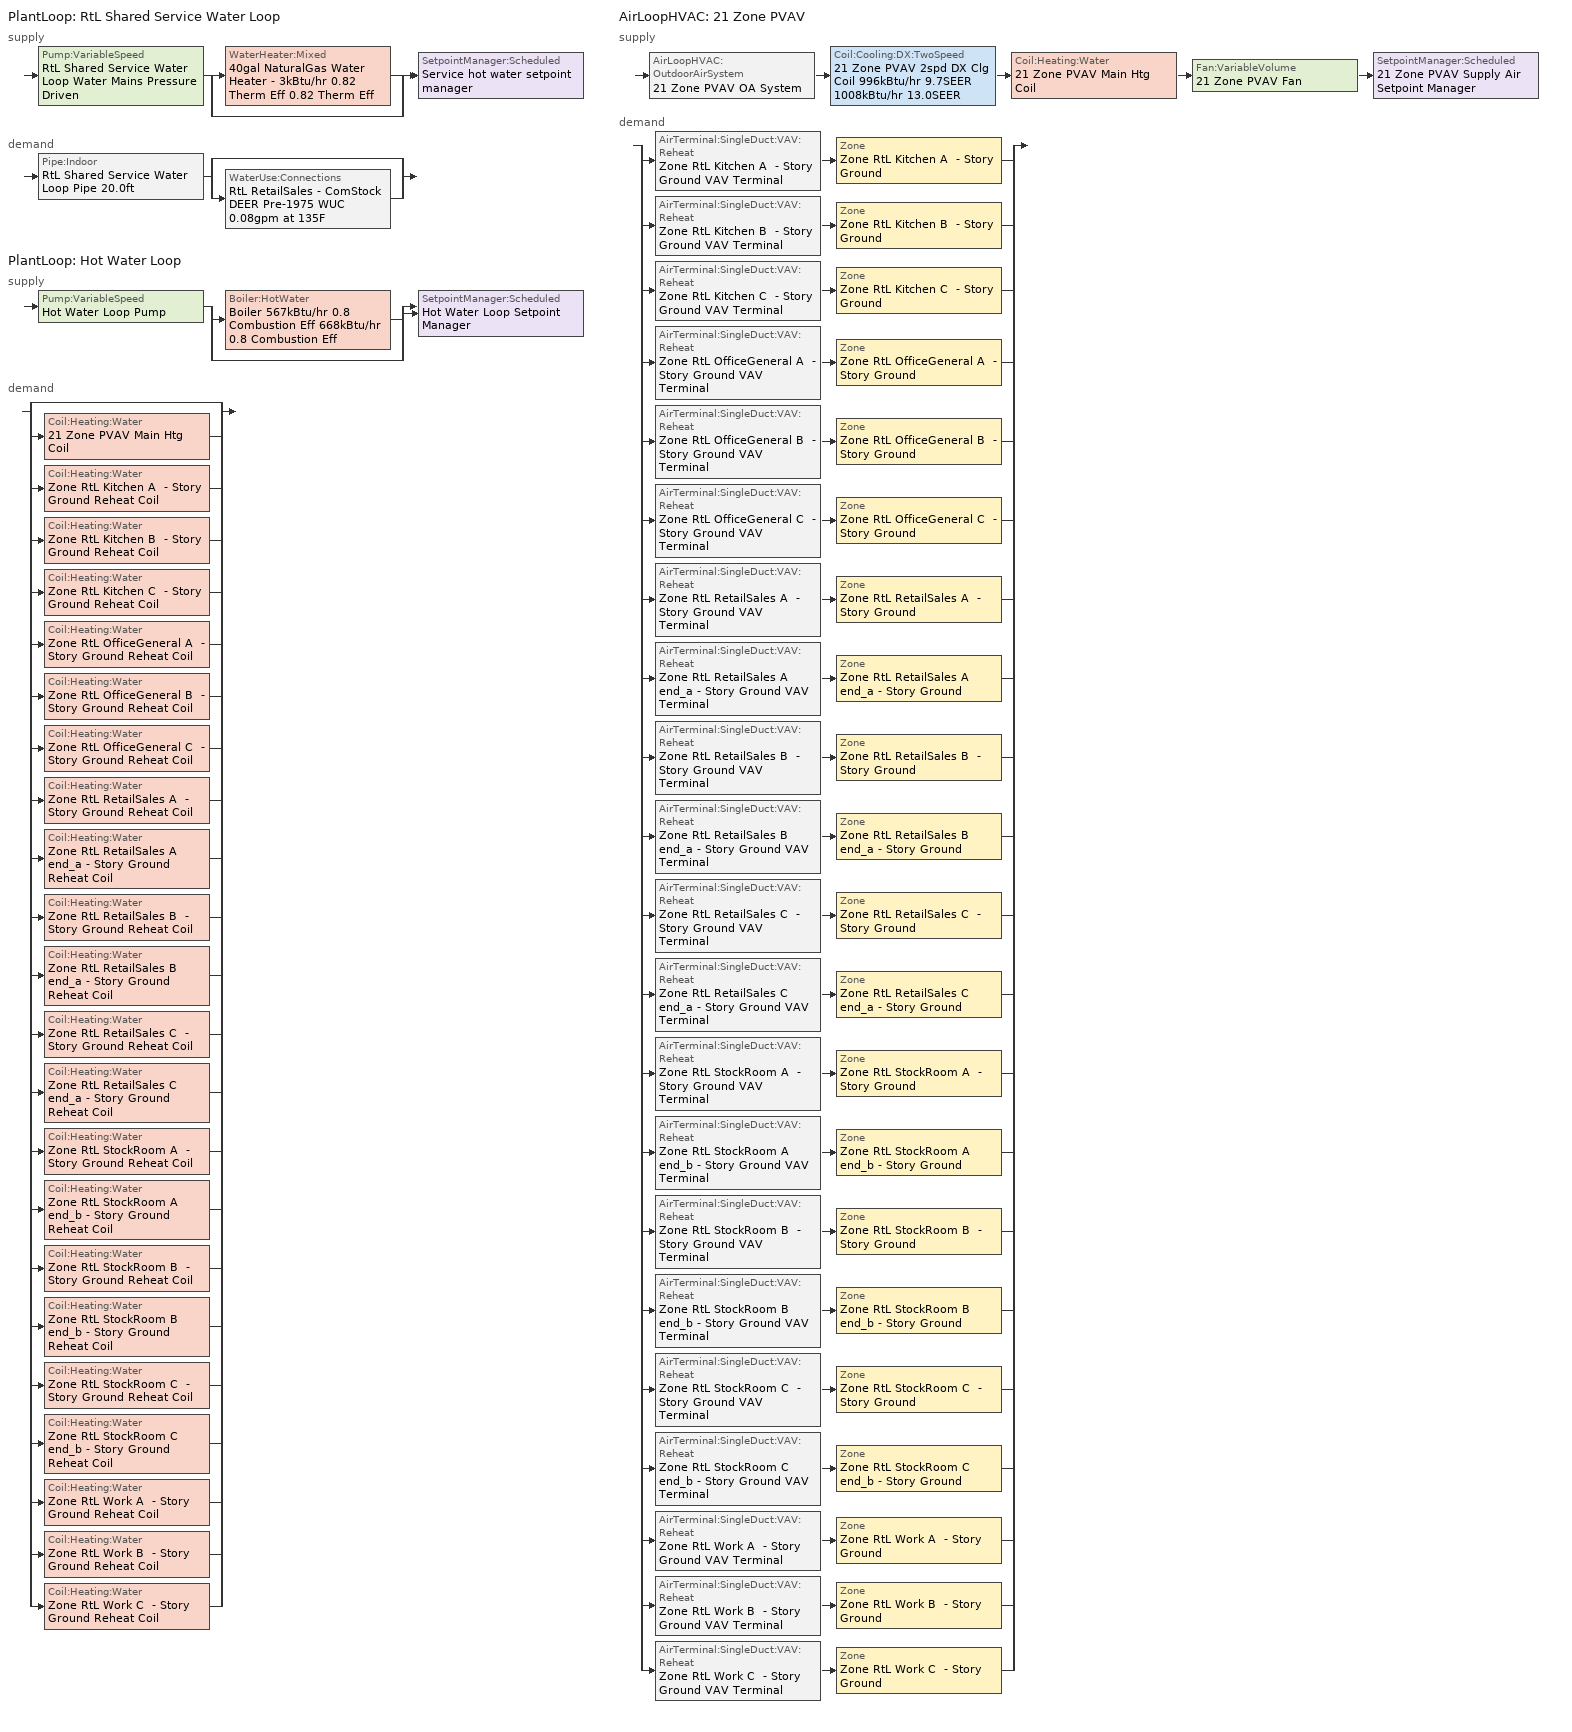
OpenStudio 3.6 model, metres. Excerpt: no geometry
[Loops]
PlantLoop 'RtL Shared Service Water Loop'
 supply: Pump:VariableSpeed 'RtL Shared Service Water Loop Water Mains Pressure Driven' > split
  | WaterHeater:Mixed '40gal NaturalGas Water Heater - 3kBtu/hr 0.82 Therm Eff 0.82 Therm Eff'
  | bypass
  join > SetpointManager:Scheduled 'Service hot water setpoint manager'
 demand: Pipe:Indoor 'RtL Shared Service Water Loop Pipe 20.0ft' > split
  | bypass
  | WaterUse:Connections 'RtL RetailSales - ComStock DEER Pre-1975 WUC 0.08gpm at 135F'
PlantLoop 'Hot Water Loop'
 supply: Pump:VariableSpeed 'Hot Water Loop Pump' > split
  | Boiler:HotWater 'Boiler 567kBtu/hr 0.8 Combustion Eff 668kBtu/hr 0.8 Combustion Eff'
  | bypass
  join > SetpointManager:Scheduled 'Hot Water Loop Setpoint Manager'
 demand: split
  | bypass
  | Coil:Heating:Water '21 Zone PVAV Main Htg Coil'
  | Coil:Heating:Water 'Zone RtL Kitchen A  - Story Ground Reheat Coil'
  | Coil:Heating:Water 'Zone RtL Kitchen B  - Story Ground Reheat Coil'
  | Coil:Heating:Water 'Zone RtL Kitchen C  - Story Ground Reheat Coil'
  | Coil:Heating:Water 'Zone RtL OfficeGeneral A  - Story Ground Reheat Coil'
  | Coil:Heating:Water 'Zone RtL OfficeGeneral B  - Story Ground Reheat Coil'
  | Coil:Heating:Water 'Zone RtL OfficeGeneral C  - Story Ground Reheat Coil'
  | Coil:Heating:Water 'Zone RtL RetailSales A  - Story Ground Reheat Coil'
  | Coil:Heating:Water 'Zone RtL RetailSales A end_a - Story Ground Reheat Coil'
  | Coil:Heating:Water 'Zone RtL RetailSales B  - Story Ground Reheat Coil'
  | Coil:Heating:Water 'Zone RtL RetailSales B end_a - Story Ground Reheat Coil'
  | Coil:Heating:Water 'Zone RtL RetailSales C  - Story Ground Reheat Coil'
  | Coil:Heating:Water 'Zone RtL RetailSales C end_a - Story Ground Reheat Coil'
  | Coil:Heating:Water 'Zone RtL StockRoom A  - Story Ground Reheat Coil'
  | Coil:Heating:Water 'Zone RtL StockRoom A end_b - Story Ground Reheat Coil'
  | Coil:Heating:Water 'Zone RtL StockRoom B  - Story Ground Reheat Coil'
  | Coil:Heating:Water 'Zone RtL StockRoom B end_b - Story Ground Reheat Coil'
  | Coil:Heating:Water 'Zone RtL StockRoom C  - Story Ground Reheat Coil'
  | Coil:Heating:Water 'Zone RtL StockRoom C end_b - Story Ground Reheat Coil'
  | Coil:Heating:Water 'Zone RtL Work A  - Story Ground Reheat Coil'
  | Coil:Heating:Water 'Zone RtL Work B  - Story Ground Reheat Coil'
  | Coil:Heating:Water 'Zone RtL Work C  - Story Ground Reheat Coil'
AirLoopHVAC '21 Zone PVAV'
 supply: AirLoopHVAC:OutdoorAirSystem '21 Zone PVAV OA System' > Coil:Cooling:DX:TwoSpeed '21 Zone PVAV 2spd DX Clg Coil 996kBtu/hr 9.7SEER 1008kBtu/hr 13.0SEER' > Coil:Heating:Water '21 Zone PVAV Main Htg Coil' > Fan:VariableVolume '21 Zone PVAV Fan' > SetpointManager:Scheduled '21 Zone PVAV Supply Air Setpoint Manager'
 demand: split
  | AirTerminal:SingleDuct:VAV:Reheat 'Zone RtL Kitchen A  - Story Ground VAV Terminal' > Zone 'Zone RtL Kitchen A  - Story Ground'
  | AirTerminal:SingleDuct:VAV:Reheat 'Zone RtL Kitchen B  - Story Ground VAV Terminal' > Zone 'Zone RtL Kitchen B  - Story Ground'
  | AirTerminal:SingleDuct:VAV:Reheat 'Zone RtL Kitchen C  - Story Ground VAV Terminal' > Zone 'Zone RtL Kitchen C  - Story Ground'
  | AirTerminal:SingleDuct:VAV:Reheat 'Zone RtL OfficeGeneral A  - Story Ground VAV Terminal' > Zone 'Zone RtL OfficeGeneral A  - Story Ground'
  | AirTerminal:SingleDuct:VAV:Reheat 'Zone RtL OfficeGeneral B  - Story Ground VAV Terminal' > Zone 'Zone RtL OfficeGeneral B  - Story Ground'
  | AirTerminal:SingleDuct:VAV:Reheat 'Zone RtL OfficeGeneral C  - Story Ground VAV Terminal' > Zone 'Zone RtL OfficeGeneral C  - Story Ground'
  | AirTerminal:SingleDuct:VAV:Reheat 'Zone RtL RetailSales A  - Story Ground VAV Terminal' > Zone 'Zone RtL RetailSales A  - Story Ground'
  | AirTerminal:SingleDuct:VAV:Reheat 'Zone RtL RetailSales A end_a - Story Ground VAV Terminal' > Zone 'Zone RtL RetailSales A end_a - Story Ground'
  | AirTerminal:SingleDuct:VAV:Reheat 'Zone RtL RetailSales B  - Story Ground VAV Terminal' > Zone 'Zone RtL RetailSales B  - Story Ground'
  | AirTerminal:SingleDuct:VAV:Reheat 'Zone RtL RetailSales B end_a - Story Ground VAV Terminal' > Zone 'Zone RtL RetailSales B end_a - Story Ground'
  | AirTerminal:SingleDuct:VAV:Reheat 'Zone RtL RetailSales C  - Story Ground VAV Terminal' > Zone 'Zone RtL RetailSales C  - Story Ground'
  | AirTerminal:SingleDuct:VAV:Reheat 'Zone RtL RetailSales C end_a - Story Ground VAV Terminal' > Zone 'Zone RtL RetailSales C end_a - Story Ground'
  | AirTerminal:SingleDuct:VAV:Reheat 'Zone RtL StockRoom A  - Story Ground VAV Terminal' > Zone 'Zone RtL StockRoom A  - Story Ground'
  | AirTerminal:SingleDuct:VAV:Reheat 'Zone RtL StockRoom A end_b - Story Ground VAV Terminal' > Zone 'Zone RtL StockRoom A end_b - Story Ground'
  | AirTerminal:SingleDuct:VAV:Reheat 'Zone RtL StockRoom B  - Story Ground VAV Terminal' > Zone 'Zone RtL StockRoom B  - Story Ground'
  | AirTerminal:SingleDuct:VAV:Reheat 'Zone RtL StockRoom B end_b - Story Ground VAV Terminal' > Zone 'Zone RtL StockRoom B end_b - Story Ground'
  | AirTerminal:SingleDuct:VAV:Reheat 'Zone RtL StockRoom C  - Story Ground VAV Terminal' > Zone 'Zone RtL StockRoom C  - Story Ground'
  | AirTerminal:SingleDuct:VAV:Reheat 'Zone RtL StockRoom C end_b - Story Ground VAV Terminal' > Zone 'Zone RtL StockRoom C end_b - Story Ground'
  | AirTerminal:SingleDuct:VAV:Reheat 'Zone RtL Work A  - Story Ground VAV Terminal' > Zone 'Zone RtL Work A  - Story Ground'
  | AirTerminal:SingleDuct:VAV:Reheat 'Zone RtL Work B  - Story Ground VAV Terminal' > Zone 'Zone RtL Work B  - Story Ground'
  | AirTerminal:SingleDuct:VAV:Reheat 'Zone RtL Work C  - Story Ground VAV Terminal' > Zone 'Zone RtL Work C  - Story Ground'
[SizingPeriod:DesignDay] Barometric Pressure {Pa}=100606; Rain Indicator=No; Snow Indicator=No; Day of Month=21; Daylight Saving Time Indicator=No; Humidity Condition Type=Wetbulb; Dry-Bulb Temperature Range Modifier Type=DefaultMultipliers
Name | Maximum Dry-Bulb Temperature {C} | Daily Dry-Bulb Temperature Range {deltaC} | Wind Speed {m/s} | Wind Direction {deg} | Sky Clearness | Month | Day Type | Wetbulb or DewPoint at Maximum Dry-Bulb {C} | Solar Model Indicator | ASHRAE Clear Sky Optical Depth for Beam Irradiance | ASHRAE Clear Sky Optical Depth for Diffuse Irradiance
Castle Afb Merced Ann Htg 99% Condns DB 1 | 0.3 | 0 | 0.7 | 110 | 0 | 1 | WinterDesignDay | 0.3 | ASHRAEClearSky
Castle Afb Merced Ann Htg 99.6% Condns DB 1 | -0.8 | 0 | 0.7 | 110 | 0 | 1 | WinterDesignDay | -0.8 | ASHRAEClearSky
Castle Afb Merced Ann Htg Wind 99% Condns WS=>MCDB 1 | 10.6 | 0 | 9.2 | 110 | 0 | 1 | WinterDesignDay | 10.6 | ASHRAEClearSky
Castle Afb Merced April .4% Condns DB=>MCWB 1 | 31.7 | 13.9 | 3.5 | 320 |  | 4 | SummerDesignDay | 17.8 | ASHRAETau | 0.338 | 2.431
Castle Afb Merced April .4% Condns WB=>MCDB 1 | 29.5 | 13.9 | 3.5 | 320 |  | 4 | SummerDesignDay | 19.8 | ASHRAETau | 0.338 | 2.431
Castle Afb Merced August .4% Condns DB=>MCWB 1 | 39.4 | 16.4 | 3.5 | 320 |  | 8 | SummerDesignDay | 21.4 | ASHRAETau | 0.367 | 2.383
Castle Afb Merced August .4% Condns WB=>MCDB 1 | 36.2 | 16.4 | 3.5 | 320 |  | 8 | SummerDesignDay | 22.8 | ASHRAETau | 0.367 | 2.383
Castle Afb Merced December .4% Condns DB=>MCWB 1 | 18.2 | 8 | 3.5 | 320 |  | 12 | SummerDesignDay | 11.9 | ASHRAETau | 0.327 | 2.584
Castle Afb Merced December .4% Condns WB=>MCDB 1 | 16.6 | 8 | 3.5 | 320 |  | 12 | SummerDesignDay | 13.3 | ASHRAETau | 0.327 | 2.584
Castle Afb Merced February .4% Condns DB=>MCWB 1 | 23 | 10.7 | 3.5 | 320 |  | 2 | SummerDesignDay | 14.8 | ASHRAETau | 0.351 | 2.491
Castle Afb Merced February .4% Condns WB=>MCDB 1 | 21.1 | 10.7 | 3.5 | 320 |  | 2 | SummerDesignDay | 16.5 | ASHRAETau | 0.351 | 2.491
Castle Afb Merced January .4% Condns DB=>MCWB 1 | 17.2 | 8 | 3.5 | 320 |  | 1 | SummerDesignDay | 12.8 | ASHRAETau | 0.342 | 2.562
Castle Afb Merced January .4% Condns WB=>MCDB 1 | 16.2 | 8 | 3.5 | 320 |  | 1 | SummerDesignDay | 13.8 | ASHRAETau | 0.342 | 2.562
Castle Afb Merced July .4% Condns DB=>MCWB 1 | 40.1 | 16.8 | 3.5 | 320 |  | 7 | SummerDesignDay | 22.2 | ASHRAETau | 0.345 | 2.395
Castle Afb Merced July .4% Condns WB=>MCDB 1 | 37.5 | 16.8 | 3.5 | 320 |  | 7 | SummerDesignDay | 23.9 | ASHRAETau | 0.345 | 2.395
Castle Afb Merced June .4% Condns DB=>MCWB 1 | 37.9 | 16.1 | 3.5 | 320 |  | 6 | SummerDesignDay | 20.7 | ASHRAETau | 0.355 | 2.342
Castle Afb Merced June .4% Condns WB=>MCDB 1 | 34.7 | 16.1 | 3.5 | 320 |  | 6 | SummerDesignDay | 22.4 | ASHRAETau | 0.355 | 2.342
Castle Afb Merced March .4% Condns DB=>MCWB 1 | 24.8 | 10.8 | 3.5 | 320 |  | 3 | SummerDesignDay | 16 | ASHRAETau | 0.348 | 2.457
Castle Afb Merced March .4% Condns WB=>MCDB 1 | 22.6 | 10.8 | 3.5 | 320 |  | 3 | SummerDesignDay | 17.2 | ASHRAETau | 0.348 | 2.457
Castle Afb Merced May .4% Condns DB=>MCWB 1 | 36.5 | 15.5 | 3.5 | 320 |  | 5 | SummerDesignDay | 19.9 | ASHRAETau | 0.335 | 2.418
Castle Afb Merced May .4% Condns WB=>MCDB 1 | 34 | 15.5 | 3.5 | 320 |  | 5 | SummerDesignDay | 21.4 | ASHRAETau | 0.335 | 2.418
Castle Afb Merced November .4% Condns DB=>MCWB 1 | 23.7 | 11 | 3.5 | 320 |  | 11 | SummerDesignDay | 15.6 | ASHRAETau | 0.328 | 2.583
Castle Afb Merced November .4% Condns WB=>MCDB 1 | 22.2 | 11 | 3.5 | 320 |  | 11 | SummerDesignDay | 16.8 | ASHRAETau | 0.328 | 2.583
Castle Afb Merced October .4% Condns DB=>MCWB 1 | 34.1 | 14.2 | 3.5 | 320 |  | 10 | SummerDesignDay | 19.9 | ASHRAETau | 0.353 | 2.498
Castle Afb Merced October .4% Condns WB=>MCDB 1 | 31.3 | 14.2 | 3.5 | 320 |  | 10 | SummerDesignDay | 21.9 | ASHRAETau | 0.353 | 2.498
Castle Afb Merced September .4% Condns DB=>MCWB 1 | 37.5 | 15.5 | 3.5 | 320 |  | 9 | SummerDesignDay | 21.6 | ASHRAETau | 0.367 | 2.429
Castle Afb Merced September .4% Condns WB=>MCDB 1 | 34.8 | 15.5 | 3.5 | 320 |  | 9 | SummerDesignDay | 22.2 | ASHRAETau | 0.367 | 2.429
[Construction]
Uninsulated copper pipe 0.75in type L: Copper pipe 0.75in type L
[Material]
Copper pipe 0.75in type L: Roughness=Smooth; Thickness {m}=0.001143; Conductivity {W/m-K}=386; Density {kg/m3}=8906.27; Specific Heat {J/kg-K}=385.1856; Thermal Absorptance=0.9; Solar Absorptance=0.7; Visible Absorptance=0.7
[Sizing:Zone] Zone Cooling Design Supply Air Temperature Input Method=SupplyAirTemperature; Zone Cooling Design Supply Air Temperature {C}=12.7778; Zone Cooling Design Supply Air Temperature Difference {deltaC}=11.11; Zone Heating Design Supply Air Temperature Input Method=SupplyAirTemperature; Zone Heating Design Supply Air Temperature {C}=50; Zone Heating Design Supply Air Temperature Difference {deltaC}=11.11; Zone Cooling Design Supply Air Humidity Ratio {kg-H2O/kg-air}=0.0085; Zone Heating Design Supply Air Humidity Ratio {kg-H2O/kg-air}=0.008; Cooling Design Air Flow Method=DesignDay; Heating Design Air Flow Method=DesignDay; Account for Dedicated Outdoor Air System=No; Dedicated Outdoor Air System Control Strategy=NeutralSupplyAir; Dedicated Outdoor Air Low Setpoint Temperature for Design {C}=autosize; Dedicated Outdoor Air High Setpoint Temperature for Design {C}=autosize; Zone Load Sizing Method=Sensible Load Only No Latent Load; Zone Latent Cooling Design Supply Air Humidity Ratio Input Method=HumidityRatioDifference; Zone Cooling Design Supply Air Humidity Ratio Difference {kgWater/kgDryAir}=0.005; Zone Latent Heating Design Supply Air Humidity Ratio Input Method=HumidityRatioDifference; Zone Humidification Design Supply Air Humidity Ratio Difference {kgWater/kgDryAir}=0.005; Design Minimum Zone Ventilation Efficiency=0.6
Zone RtL RetailSales A end_a - Story Ground; Zone RtL RetailSales B end_a - Story Ground; Zone RtL RetailSales C end_a - Story Ground; Zone RtL RetailSales A  - Story Ground; Zone RtL RetailSales B  - Story Ground; Zone RtL RetailSales C  - Story Ground; Zone RtL Kitchen A  - Story Ground; Zone RtL Kitchen B  - Story Ground; Zone RtL Kitchen C  - Story Ground; Zone RtL OfficeGeneral A  - Story Ground; Zone RtL OfficeGeneral B  - Story Ground; Zone RtL OfficeGeneral C  - Story Ground; Zone RtL Work A  - Story Ground; Zone RtL Work B  - Story Ground; Zone RtL Work C  - Story Ground; Zone RtL StockRoom A  - Story Ground; Zone RtL StockRoom B  - Story Ground; Zone RtL StockRoom C  - Story Ground; Zone RtL StockRoom A end_b - Story Ground; Zone RtL StockRoom B end_b - Story Ground; Zone RtL StockRoom C end_b - Story Ground
[Zone equipment]
Zone RtL RetailSales A end_a - Story Ground: Zone RtL RetailSales A end_a - Story Ground VAV Terminal
Zone RtL RetailSales B end_a - Story Ground: Zone RtL RetailSales B end_a - Story Ground VAV Terminal
Zone RtL RetailSales C end_a - Story Ground: Zone RtL RetailSales C end_a - Story Ground VAV Terminal
Zone RtL RetailSales A  - Story Ground: Zone RtL RetailSales A  - Story Ground VAV Terminal
Zone RtL RetailSales B  - Story Ground: Zone RtL RetailSales B  - Story Ground VAV Terminal
Zone RtL RetailSales C  - Story Ground: Zone RtL RetailSales C  - Story Ground VAV Terminal
Zone RtL Kitchen A  - Story Ground: Zone RtL Kitchen A  - Story Ground Exhaust Fan, Zone RtL Kitchen A  - Story Ground VAV Terminal
Zone RtL Kitchen B  - Story Ground: Zone RtL Kitchen B  - Story Ground Exhaust Fan, Zone RtL Kitchen B  - Story Ground VAV Terminal
Zone RtL Kitchen C  - Story Ground: Zone RtL Kitchen C  - Story Ground Exhaust Fan, Zone RtL Kitchen C  - Story Ground VAV Terminal
Zone RtL OfficeGeneral A  - Story Ground: Zone RtL OfficeGeneral A  - Story Ground VAV Terminal
Zone RtL OfficeGeneral B  - Story Ground: Zone RtL OfficeGeneral B  - Story Ground VAV Terminal
Zone RtL OfficeGeneral C  - Story Ground: Zone RtL OfficeGeneral C  - Story Ground VAV Terminal
Zone RtL Work A  - Story Ground: Zone RtL Work A  - Story Ground VAV Terminal
Zone RtL Work B  - Story Ground: Zone RtL Work B  - Story Ground VAV Terminal
Zone RtL Work C  - Story Ground: Zone RtL Work C  - Story Ground VAV Terminal
Zone RtL StockRoom A  - Story Ground: Zone RtL StockRoom A  - Story Ground VAV Terminal
Zone RtL StockRoom B  - Story Ground: Zone RtL StockRoom B  - Story Ground VAV Terminal
Zone RtL StockRoom C  - Story Ground: Zone RtL StockRoom C  - Story Ground VAV Terminal
Zone RtL StockRoom A end_b - Story Ground: Zone RtL StockRoom A end_b - Story Ground VAV Terminal
Zone RtL StockRoom B end_b - Story Ground: Zone RtL StockRoom B end_b - Story Ground VAV Terminal
Zone RtL StockRoom C end_b - Story Ground: Zone RtL StockRoom C end_b - Story Ground VAV Terminal
[Fan:ZoneExhaust] Availability Schedule=D_RtL_All_Fan_Yr; Fan Total Efficiency=0.563391; Pressure Rise {Pa}=124.544; Flow Fraction Schedule=D_RtL_All_Fan_Yr; System Availability Manager Coupling Mode=Decoupled
Name | Maximum Flow Rate {m3/s}
Zone RtL Kitchen A  - Story Ground Exhaust Fan; Zone RtL Kitchen C  - Story Ground Exhaust Fan | 0.0761853
Zone RtL Kitchen B  - Story Ground Exhaust Fan | 0.183575
[WaterUse:Connections]
RtL RetailSales - ComStock DEER Pre-1975 WUC 0.08gpm at 135F: Drain Water Heat Exchanger Type=None; Drain Water Heat Exchanger Destination=Plant; Water Use Equipment Name 1=RtL RetailSales - ComStock DEER Pre-1975 Service Water Use 0.08gpm at 135F
[WaterUse:Equipment:Definition]
RtL RetailSales - ComStock DEER Pre-1975 Service Water Use Def 0.08gpm: Peak Flow Rate {m3/s}=5.30414e-06; Target Temperature Schedule=Mixed Water At Faucet Temp - 135F; Sensible Fraction Schedule=Fraction Sensible - 0.2; Latent Fraction Schedule=Fraction Latent - 0.05
[WaterUse:Equipment]
RtL RetailSales - ComStock DEER Pre-1975 Service Water Use 0.08gpm at 135F: Water Use Equipment Definition=RtL RetailSales - ComStock DEER Pre-1975 Service Water Use Def 0.08gpm; Flow Rate Fraction Schedule=D_RtL_All_DHW_DHW_Yr
[PlantLoop] Glycol Concentration=0; Minimum Loop Temperature {C}=10; Plant Loop Volume {m3}=Autocalculate; Load Distribution Scheme=Optimal
Name | Maximum Loop Temperature {C} | Fluid Type
RtL Shared Service Water Loop | 60
Hot Water Loop |  | Water
[Sizing:Plant] Loop Type=Heating; Sizing Option=NonCoincident; Zone Timesteps in Averaging Window=1; Coincident Sizing Factor Mode=None
Name | Design Loop Exit Temperature {C} | Loop Design Temperature Difference {deltaC}
RtL Shared Service Water Loop | 60 | 5
Hot Water Loop | 82.2222 | 11.1111
[SetpointManager:Scheduled] Control Variable=Temperature
Name | Schedule | Setpoint Node or NodeList
Service hot water setpoint manager | Service Water Loop Temp - 140F | RtL Shared Service Water Loop Supply Outlet Node
Hot Water Loop Setpoint Manager | Hot Water Loop Temp - 180F | Hot Water Loop Supply Outlet Node
21 Zone PVAV Supply Air Setpoint Manager | Supply Air Temp - 55.0F | 21 Zone PVAV Supply Outlet Node
[Pump:VariableSpeed] Motor Efficiency=0.84; Coefficient 1 of the Part Load Performance Curve=0; Coefficient 2 of the Part Load Performance Curve=3.2485; Coefficient 3 of the Part Load Performance Curve=-4.7443; Coefficient 4 of the Part Load Performance Curve=2.5294; Pump Control Type=Intermittent; Skin Loss Radiative Fraction=0.5; Design Power Sizing Method=PowerPerFlowPerPressure; Design Electric Power per Unit Flow Rate {W/(m3/s)}=348701.1; Design Shaft Power per Unit Flow Rate per Unit Head {W-s/m3-Pa}=1.28205; Design Minimum Flow Rate Fraction=0
Name | Rated Pump Head {Pa}
RtL Shared Service Water Loop Water Mains Pressure Driven | 0.001
Hot Water Loop Pump | 179344
[WaterHeater:Mixed]
40gal NaturalGas Water Heater - 3kBtu/hr 0.82 Therm Eff 0.82 Therm Eff: Tank Volume {m3}=0.151416; Setpoint Temperature Schedule=Service Water Loop Temp - 140F; Deadband Temperature Difference {deltaC}=2; Maximum Temperature Limit {C}=60; Heater Control Type=Cycle; Heater Maximum Capacity {W}=776.134; Heater Fuel Type=Propane; Heater Thermal Efficiency=0.82; Off Cycle Parasitic Fuel Consumption Rate {W}=0; Off Cycle Parasitic Fuel Type=Propane; Off Cycle Parasitic Heat Fraction to Tank=0; On Cycle Parasitic Fuel Consumption Rate {W}=0; On Cycle Parasitic Fuel Type=Propane; On Cycle Parasitic Heat Fraction to Tank=0; Ambient Temperature Indicator=Schedule; Ambient Temperature Schedule=Water Heater Ambient Temp Schedule - 70.0f; Off Cycle Loss Coefficient to Ambient Temperature {W/K}=0.292718; On Cycle Loss Coefficient to Ambient Temperature {W/K}=0.292718; Use Side Effectiveness=1; Source Side Effectiveness=1; Use Side Design Flow Rate {m3/s}=autosize; Source Side Design Flow Rate {m3/s}=autosize; Indirect Water Heating Recovery Time {hr}=1.5; Source Side Flow Control Mode=IndirectHeatPrimarySetpoint
[WaterHeater:Sizing]
40gal NaturalGas Water Heater - 3kBtu/hr 0.82 Therm Eff 0.82 Therm Eff: Design Mode=PeakDraw; Time Storage Can Meet Peak Draw {hr}=0.538503; Time for Tank Recovery {hr}=0; Nominal Tank Volume for Autosizing Plant Connections {m3}=1
[Pipe:Indoor]
RtL Shared Service Water Loop Pipe 20.0ft: Construction=Uninsulated copper pipe 0.75in type L; Environment Type=Schedule; Ambient Temperature Schedule=Temporary Pipe Indoor Ambient Temp 86.9F; Ambient Air Velocity Schedule=RtL Shared Service Water Loop Piping Air Velocity - 0.67mph; Pipe Inside Diameter {m}=0.019939; Pipe Length {m}=6.096
[Boiler:HotWater]
Boiler 567kBtu/hr 0.8 Combustion Eff 668kBtu/hr 0.8 Combustion Eff: Fuel Type=Propane; Nominal Thermal Efficiency=0.793; Efficiency Curve Temperature Evaluation Variable=LeavingBoiler; Minimum Part Load Ratio=0; Maximum Part Load Ratio=1.2; Optimum Part Load Ratio=1; Water Outlet Upper Temperature Limit {C}=95; Boiler Flow Mode=LeavingSetpointModulated; Parasitic Electric Load {W}=0; Sizing Factor=1
[AirLoopHVAC]
21 Zone PVAV: Availability Schedule=Always On Discrete; Design Supply Air Flow Rate {m3/s}=autosize; Design Return Air Flow Fraction of Supply Air Flow=1
[Sizing:System]
21 Zone PVAV: Type of Load to Size On=Sensible; Design Outdoor Air Flow Rate {m3/s}=6.53441; Central Heating Maximum System Air Flow Ratio=0.3; Preheat Design Temperature {C}=7.22222; Preheat Design Humidity Ratio {kg-H2O/kg-Air}=0.008; Precool Design Temperature {C}=12.7778; Precool Design Humidity Ratio {kg-H2O/kg-Air}=0.008; Central Cooling Design Supply Air Temperature {C}=12.7778; Central Heating Design Supply Air Temperature {C}=12.7778; Sizing Option=Coincident; 100% Outdoor Air in Cooling=No; 100% Outdoor Air in Heating=No; Central Cooling Design Supply Air Humidity Ratio {kg-H2O/kg-Air}=0.0085; Central Heating Design Supply Air Humidity Ratio {kg-H2O/kg-Air}=0.008; Cooling Design Air Flow Method=DesignDay; Heating Design Air Flow Method=DesignDay; System Outdoor Air Method=ZoneSum; Zone Maximum Outdoor Air Fraction=1; Cooling Supply Air Flow Rate Per Floor Area {m3/s-m2}=0.00996765; Cooling Fraction of Autosized Cooling Supply Air Flow Rate=1; Cooling Supply Air Flow Rate Per Unit Cooling Capacity {m3/s-W}=3.94755e-05; Heating Supply Air Flow Rate Per Floor Area {m3/s-m2}=0.00996765; Heating Fraction of Autosized Heating Supply Air Flow Rate=1; Heating Fraction of Autosized Cooling Supply Air Flow Rate=1; Heating Supply Air Flow Rate Per Unit Heating Capacity {m3/s-W}=3.15882e-05; Cooling Design Capacity Method=CoolingDesignCapacity; Cooling Design Capacity {W}=autosize; Cooling Design Capacity Per Floor Area {W/m2}=234.7; Fraction of Autosized Cooling Design Capacity=1; Heating Design Capacity Method=HeatingDesignCapacity; Heating Design Capacity {W}=autosize; Heating Design Capacity Per Floor Area {W/m2}=157; Fraction of Autosized Heating Design Capacity=1; Central Cooling Capacity Control Method=OnOff; Occupant Diversity=autosize
[Fan:VariableVolume]
21 Zone PVAV Fan: Availability Schedule=Always On Discrete; Fan Total Efficiency=0.6045; Pressure Rise {Pa}=1389.92; Maximum Flow Rate {m3/s}=Autosize; Fan Power Minimum Flow Rate Input Method=Fraction; Fan Power Minimum Flow Fraction=0.25; Fan Power Minimum Air Flow Rate {m3/s}=0; Motor Efficiency=0.93; Motor In Airstream Fraction=1; Fan Power Coefficient 1=0.189848; Fan Power Coefficient 2=0.31447; Fan Power Coefficient 3=0.495682; Fan Power Coefficient 4=0; Fan Power Coefficient 5=0
[Coil:Heating:Water] Availability Schedule=Always On Discrete; Rated Inlet Water Temperature {C}=82.2222; Rated Outlet Water Temperature {C}=71.1111
Name | Rated Inlet Air Temperature {C} | Rated Outlet Air Temperature {C}
21 Zone PVAV Main Htg Coil | 7.22222 | 12.7778
Zone RtL Kitchen A  - Story Ground Reheat Coil; Zone RtL Kitchen B  - Story Ground Reheat Coil; Zone RtL Kitchen C  - Story Ground Reheat Coil; Zone RtL OfficeGeneral A  - Story Ground Reheat Coil; Zone RtL OfficeGeneral B  - Story Ground Reheat Coil; Zone RtL OfficeGeneral C  - Story Ground Reheat Coil; Zone RtL RetailSales A  - Story Ground Reheat Coil; Zone RtL RetailSales A end_a - Story Ground Reheat Coil; Zone RtL RetailSales B  - Story Ground Reheat Coil; Zone RtL RetailSales B end_a - Story Ground Reheat Coil; Zone RtL RetailSales C  - Story Ground Reheat Coil; Zone RtL RetailSales C end_a - Story Ground Reheat Coil; Zone RtL StockRoom A  - Story Ground Reheat Coil; Zone RtL StockRoom A end_b - Story Ground Reheat Coil; Zone RtL StockRoom B  - Story Ground Reheat Coil; Zone RtL StockRoom B end_b - Story Ground Reheat Coil; Zone RtL StockRoom C  - Story Ground Reheat Coil; Zone RtL StockRoom C end_b - Story Ground Reheat Coil; Zone RtL Work A  - Story Ground Reheat Coil; Zone RtL Work B  - Story Ground Reheat Coil; Zone RtL Work C  - Story Ground Reheat Coil | 12.7778 | 50
[Controller:WaterCoil] Action=Normal; Controller Convergence Tolerance {deltaC}=0.0001; Minimum Actuated Flow {m3/s}=0
Name | Water Coil
21 Zone PVAV Main Htg Coil Controller | 21 Zone PVAV Main Htg Coil
Zone RtL Kitchen A  - Story Ground Reheat Coil Controller | Zone RtL Kitchen A  - Story Ground Reheat Coil
Zone RtL Kitchen B  - Story Ground Reheat Coil Controller | Zone RtL Kitchen B  - Story Ground Reheat Coil
Zone RtL Kitchen C  - Story Ground Reheat Coil Controller | Zone RtL Kitchen C  - Story Ground Reheat Coil
Zone RtL OfficeGeneral A  - Story Ground Reheat Coil Controller | Zone RtL OfficeGeneral A  - Story Ground Reheat Coil
Zone RtL OfficeGeneral B  - Story Ground Reheat Coil Controller | Zone RtL OfficeGeneral B  - Story Ground Reheat Coil
Zone RtL OfficeGeneral C  - Story Ground Reheat Coil Controller | Zone RtL OfficeGeneral C  - Story Ground Reheat Coil
Zone RtL RetailSales A  - Story Ground Reheat Coil Controller | Zone RtL RetailSales A  - Story Ground Reheat Coil
Zone RtL RetailSales A end_a - Story Ground Reheat Coil Controller | Zone RtL RetailSales A end_a - Story Ground Reheat Coil
Zone RtL RetailSales B  - Story Ground Reheat Coil Controller | Zone RtL RetailSales B  - Story Ground Reheat Coil
Zone RtL RetailSales B end_a - Story Ground Reheat Coil Controller | Zone RtL RetailSales B end_a - Story Ground Reheat Coil
Zone RtL RetailSales C  - Story Ground Reheat Coil Controller | Zone RtL RetailSales C  - Story Ground Reheat Coil
Zone RtL RetailSales C end_a - Story Ground Reheat Coil Controller | Zone RtL RetailSales C end_a - Story Ground Reheat Coil
Zone RtL StockRoom A  - Story Ground Reheat Coil Controller | Zone RtL StockRoom A  - Story Ground Reheat Coil
Zone RtL StockRoom A end_b - Story Ground Reheat Coil Controller | Zone RtL StockRoom A end_b - Story Ground Reheat Coil
Zone RtL StockRoom B  - Story Ground Reheat Coil Controller | Zone RtL StockRoom B  - Story Ground Reheat Coil
Zone RtL StockRoom B end_b - Story Ground Reheat Coil Controller | Zone RtL StockRoom B end_b - Story Ground Reheat Coil
Zone RtL StockRoom C  - Story Ground Reheat Coil Controller | Zone RtL StockRoom C  - Story Ground Reheat Coil
Zone RtL StockRoom C end_b - Story Ground Reheat Coil Controller | Zone RtL StockRoom C end_b - Story Ground Reheat Coil
Zone RtL Work A  - Story Ground Reheat Coil Controller | Zone RtL Work A  - Story Ground Reheat Coil
Zone RtL Work B  - Story Ground Reheat Coil Controller | Zone RtL Work B  - Story Ground Reheat Coil
Zone RtL Work C  - Story Ground Reheat Coil Controller | Zone RtL Work C  - Story Ground Reheat Coil
[Coil:Cooling:DX:TwoSpeed]
21 Zone PVAV 2spd DX Clg Coil 996kBtu/hr 9.7SEER 1008kBtu/hr 13.0SEER: Availability Schedule=Always On Discrete; Rated High Speed Total Cooling Capacity {W}=Autosize; Rated High Speed Sensible Heat Ratio=Autosize; Rated High Speed COP {W/W}=3.91157; Rated High Speed Air Flow Rate {m3/s}=Autosize; Unit Internal Static Air Pressure {Pa}=773.3; Total Cooling Capacity Function of Temperature Curve=SpltAC1Sp_ClCap_fT; Total Cooling Capacity Function of Flow Fraction Curve=DXCOOL-NECB2011-REF-CAPFFLOW; Energy Input Ratio Function of Temperature Curve=SpltAC1Sp_EIR_fT; Energy Input Ratio Function of Flow Fraction Curve=DXCOOL-NECB2011-REF-COOLEIRFFLOW; Part Load Fraction Correlation Curve=DXCOOL-NECB2011-REF-COOLPLFFPLR; Rated Low Speed Total Cooling Capacity {W}=Autosize; Rated Low Speed Sensible Heat Ratio=0.69; Rated Low Speed COP {W/W}=3.91157; Low Speed Total Cooling Capacity Function of Temperature Curve=SpltAC1Sp_ClCap_fT; Low Speed Energy Input Ratio Function of Temperature Curve=SpltAC1Sp_EIR_fT; Condenser Type=AirCooled; Minimum Outdoor Dry-Bulb Temperature for Compressor Operation {C}=-25; High Speed Evaporative Condenser Effectiveness=0.9; High Speed Evaporative Condenser Air Flow Rate {m3/s}=Autosize; High Speed Evaporative Condenser Pump Rated Power Consumption {W}=Autosize; Low Speed Evaporative Condenser Effectiveness=0.9; Low Speed Evaporative Condenser Air Flow Rate {m3/s}=Autosize; Low Speed Evaporative Condenser Pump Rated Power Consumption {W}=Autosize; Basin Heater Capacity {W/K}=0; Basin Heater Setpoint Temperature {C}=2
[Controller:OutdoorAir]
Controller Outdoor Air 1: Minimum Outdoor Air Flow Rate {m3/s}=autosize; Maximum Outdoor Air Flow Rate {m3/s}=Autosize; Economizer Control Type=NoEconomizer; Economizer Control Action Type=ModulateFlow; Economizer Maximum Limit Dry-Bulb Temperature {C}=28; Economizer Maximum Limit Enthalpy {J/kg}=64000; Lockout Type=LockoutWithCompressor; Minimum Limit Type=FixedMinimum; Minimum Outdoor Air Schedule=21 Zone PVAV_night_ventcycle_schedule; Controller Mechanical Ventilation=21 Zone PVAV Ventilation Controller; High Humidity Control=No; Heat Recovery Bypass Control Type=BypassWhenWithinEconomizerLimits
[Controller:MechanicalVentilation]
21 Zone PVAV Ventilation Controller: Availability Schedule=Always On Discrete; System Outdoor Air Method=ZoneSum
[AirLoopHVAC:OutdoorAirSystem]
21 Zone PVAV OA System: Controller=Controller Outdoor Air 1
[AvailabilityManager:NightCycle]
Availability Manager Night Cycle 1: Applicability Schedule=Always On Discrete; Control Type=CycleOnAny; Thermostat Tolerance {deltaC}=1; Cycling Run Time {s}=1800
[AirTerminal:SingleDuct:VAV:Reheat] Availability Schedule=Always On Discrete; Maximum Air Flow Rate {m3/s}=AutoSize; Zone Minimum Air Flow Input Method=Constant; Constant Minimum Air Flow Fraction=0.480118; Fixed Minimum Air Flow Rate {m3/s}=0; Maximum Hot Water or Steam Flow Rate {m3/s}=AutoSize; Minimum Hot Water or Steam Flow Rate {m3/s}=0; Convergence Tolerance=0.001; Damper Heating Action=ReverseWithLimits; Maximum Flow per Zone Floor Area During Reheat {m3/s-m2}=AutoSize; Maximum Flow Fraction During Reheat=AutoSize; Maximum Reheat Air Temperature {C}=50; Control For Outdoor Air=No
Name | Reheat Coil
Zone RtL Kitchen A  - Story Ground VAV Terminal | Zone RtL Kitchen A  - Story Ground Reheat Coil
Zone RtL Kitchen B  - Story Ground VAV Terminal | Zone RtL Kitchen B  - Story Ground Reheat Coil
Zone RtL Kitchen C  - Story Ground VAV Terminal | Zone RtL Kitchen C  - Story Ground Reheat Coil
Zone RtL OfficeGeneral A  - Story Ground VAV Terminal | Zone RtL OfficeGeneral A  - Story Ground Reheat Coil
Zone RtL OfficeGeneral B  - Story Ground VAV Terminal | Zone RtL OfficeGeneral B  - Story Ground Reheat Coil
Zone RtL OfficeGeneral C  - Story Ground VAV Terminal | Zone RtL OfficeGeneral C  - Story Ground Reheat Coil
Zone RtL RetailSales A  - Story Ground VAV Terminal | Zone RtL RetailSales A  - Story Ground Reheat Coil
Zone RtL RetailSales A end_a - Story Ground VAV Terminal | Zone RtL RetailSales A end_a - Story Ground Reheat Coil
Zone RtL RetailSales B  - Story Ground VAV Terminal | Zone RtL RetailSales B  - Story Ground Reheat Coil
Zone RtL RetailSales B end_a - Story Ground VAV Terminal | Zone RtL RetailSales B end_a - Story Ground Reheat Coil
Zone RtL RetailSales C  - Story Ground VAV Terminal | Zone RtL RetailSales C  - Story Ground Reheat Coil
Zone RtL RetailSales C end_a - Story Ground VAV Terminal | Zone RtL RetailSales C end_a - Story Ground Reheat Coil
Zone RtL StockRoom A  - Story Ground VAV Terminal | Zone RtL StockRoom A  - Story Ground Reheat Coil
Zone RtL StockRoom A end_b - Story Ground VAV Terminal | Zone RtL StockRoom A end_b - Story Ground Reheat Coil
Zone RtL StockRoom B  - Story Ground VAV Terminal | Zone RtL StockRoom B  - Story Ground Reheat Coil
Zone RtL StockRoom B end_b - Story Ground VAV Terminal | Zone RtL StockRoom B end_b - Story Ground Reheat Coil
Zone RtL StockRoom C  - Story Ground VAV Terminal | Zone RtL StockRoom C  - Story Ground Reheat Coil
Zone RtL StockRoom C end_b - Story Ground VAV Terminal | Zone RtL StockRoom C end_b - Story Ground Reheat Coil
Zone RtL Work A  - Story Ground VAV Terminal | Zone RtL Work A  - Story Ground Reheat Coil
Zone RtL Work B  - Story Ground VAV Terminal | Zone RtL Work B  - Story Ground Reheat Coil
Zone RtL Work C  - Story Ground VAV Terminal | Zone RtL Work C  - Story Ground Reheat Coil
[EnergyManagementSystem:Sensor] Output Variable or Output Meter Index Key=Environment; Output Variable or Output Meter=Site Outdoor Air Drybulb Temperature
OAT; OAT_1
[EnergyManagementSystem:Actuator] Actuated Component Type=Schedule:Year; Actuated Component Control Type=Schedule Value
Name | Actuated Component
SYS21ZonePVAVHtgSch0; SYS21ZonePVAVHtgSch0_1 | D_RtL_All_HTemp_Yr
SYS21ZonePVAVClgSch0; SYS21ZonePVAVClgSch0_1 | D_RtL_All_CTemp_Yr
[EnergyManagementSystem:Program]
SYS21ZonePVAVOptimumStartProg0: IF DaylightSavings==0 && DayOfWeek>1 && Hour==5 && OAT<23.9 && OAT>1.7; SET SYS21ZonePVAVClgSch0 = 29.4; SET SYS21ZonePVAVHtgSch0 = 15.6; ELSEIF DaylightSavings==0 && DayOfWeek==1 && Hour==7 && OAT<23.9 && OAT>1.7; SET SYS21ZonePVAVClgSch0 = 29.4; SET SYS21ZonePVAVHtgSch0 = 15.6; ELSEIF DaylightSavings==1 && DayOfWeek>1 && Hour==4 && OAT<23.9 && OAT>1.7; SET SYS21ZonePVAVClgSch0 = 29.4; SET SYS21ZonePVAVHtgSch0 = 15.6; ELSEIF DaylightSavings==1 && DayOfWeek==1 && Hour==6 && OAT<23.9 && OAT>1.7; SET SYS21ZonePVAVClgSch0 = 29.4; SET SYS21ZonePVAVHtgSch0 = 15.6; ELSE; SET SYS21ZonePVAVClgSch0 = NULL; SET SYS21ZonePVAVHtgSch0 = NULL; ENDIF
SYS21ZonePVAVOptimumStartProg0_1: IF DaylightSavings==0 && DayOfWeek>1 && Hour==5 && OAT_1<23.9 && OAT_1>1.7; SET SYS21ZonePVAVClgSch0_1 = 29.4; SET SYS21ZonePVAVHtgSch0_1 = 15.6; ELSEIF DaylightSavings==0 && DayOfWeek==1 && Hour==7 && OAT_1<23.9 && OAT_1>1.7; SET SYS21ZonePVAVClgSch0_1 = 29.4; SET SYS21ZonePVAVHtgSch0_1 = 15.6; ELSEIF DaylightSavings==1 && DayOfWeek>1 && Hour==4 && OAT_1<23.9 && OAT_1>1.7; SET SYS21ZonePVAVClgSch0_1 = 29.4; SET SYS21ZonePVAVHtgSch0_1 = 15.6; ELSEIF DaylightSavings==1 && DayOfWeek==1 && Hour==6 && OAT_1<23.9 && OAT_1>1.7; SET SYS21ZonePVAVClgSch0_1 = 29.4; SET SYS21ZonePVAVHtgSch0_1 = 15.6; ELSE; SET SYS21ZonePVAVClgSch0_1 = NULL; SET SYS21ZonePVAVHtgSch0_1 = NULL; ENDIF
[EnergyManagementSystem:ProgramCallingManager]
SYS21ZonePVAVOptimumStartCallingManager0: BeginTimestepBeforePredictor; SYS21ZonePVAVOptimumStartProg0
SYS21ZonePVAVOptimumStartCallingManager0 1: BeginTimestepBeforePredictor; SYS21ZonePVAVOptimumStartProg0_1
[Schedule:Ruleset]
Name | Default Day Schedule | Summer Design Day Schedule | Winter Design Day Schedule
D_RtL_All_Fan_Yr | D_RtL_All_Fan_Yr Default | D_RtL_All_Fan_Yr Summer Design Day | D_RtL_All_Fan_Yr Winter Design Day
D_RtL_All_DHW_DHW_Yr | D_RtL_All_DHW_DHW_Yr Default | D_RtL_All_DHW_DHW_Yr Summer Design Day | D_RtL_All_DHW_DHW_Yr Winter Design Day
Fraction Sensible - 0.2 | Fraction Sensible - 0.2 Default
Fraction Latent - 0.05 | Fraction Latent - 0.05 Default
Mixed Water At Faucet Temp - 135F | Mixed Water At Faucet Temp - 135F Default
Service Water Loop Temp - 140F | Service Water Loop Temp - 140F Default
Water Heater Ambient Temp Schedule - 70.0f | Water Heater Ambient Temp Schedule - 70.0f Default
RtL Shared Service Water Loop Piping Air Velocity - 0.67mph | RtL Shared Service Water Loop Piping Air Velocity - 0.67mph Default
D_RtL_All_HTemp_Yr | D_RtL_All_HTemp_Yr Default | Schedule Day 5 | Schedule Day 6
D_RtL_All_CTemp_Yr | D_RtL_All_CTemp_Yr Default | Schedule Day 2 | Schedule Day 3
Hot Water Loop Temp - 180F | Hot Water Loop Temp - 180F Default
Supply Air Temp - 55.0F | Supply Air Temp - 55.0F Default
[Schedule:Day]
D_RtL_All_Fan_Yr Default: Yes, 6, 15, 0, 17, 30, 1, 24, 0, 0
D_RtL_All_Fan_Yr Winter Design Day; D_RtL_All_Fan_Yr Summer Design Day: 8, 0, 0, 23, 0, 1, 24, 0, 0
D_RtL_All_DHW_DHW_Yr Default: Yes, 3, 45, 0.05, 3, 54, 0.075, 4, 4, 0.1, 4, 15, 0.125, 4, 25, 0.15, 4, 35, 0.175, 4, 45, 0.2, 4, 55, 0.25, 5, 5, 0.3, 5, 15, 0.35, 5, 25, 0.4, 5, 35, 0.45, 5, 45, 0.5, 6, 45, 0.5, 6, 55, 0.458333, 7, 5, 0.416667, 7, 15, 0.375, 7, 25, 0.333333, 7, 35, 0.291667, 7, 45, 0.25, 7, 55, 0.241667, 8, 5, 0.233333, 8, 15, 0.225, 8, 24, 0.216667, 8, 34, 0.208333, 8, 44, 0.2, 8, 45, 0.2, 8, 54, 0.183333, 9, 4, 0.166667, 9, 14, 0.15, 9, 24, 0.133333, 9, 34, 0.116667, 9, 44, 0.1, 9, 45, 0.1, 11, 52, 0.1, 12, 2, 0.116667, 12, 12, 0.133333, 12, 22, 0.15, 12, 32, 0.166667, 12, 42, 0.183333, 12, 52, 0.2, 13, 2, 0.22963, 13, 12, 0.259259, 13, 22, 0.288889, 13, 26, 0.3, 13, 36, 0.37037, 13, 46, 0.340741, 13, 56, 0.311111, 14, 0, 0.3, 14, 9, 0.291667, 14, 19, 0.283333, 14, 29, 0.275, 14, 39, 0.266667, 14, 49, 0.258333, 14, 59, 0.25, 15, 0, 0.25, 15, 9, 0.241667, 15, 19, 0.233333, 15, 29, 0.225, 15, 39, 0.216667, 15, 49, 0.208333, 15, 59, 0.2, 16, 0, 0.2, 16, 10, 0.183333, 16, 20, 0.166667, 16, 30, 0.15, 16, 40, 0.133333, 16, 50, 0.116667, 17, 0, 0.1, 17, 10, 0.0916667, 17, 20, 0.0833333, 17, 30, 0.075, 17, 40, 0.0666667, 17, 50, 0.0583333, 18, 0, 0.05, 24, 0, 0.05
D_RtL_All_DHW_DHW_Yr Winter Design Day; D_RtL_All_DHW_DHW_Yr Summer Design Day: 6, 0, 0.05, 7, 0, 0.2, 9, 0, 0.5, 10, 0, 0.25, 11, 0, 0.2, 16, 0, 0.1, 17, 0, 0.2, 18, 0, 0.3, 19, 0, 0.4, 20, 0, 0.3, 21, 0, 0.25, 22, 0, 0.2, 23, 0, 0.1, 24, 0, 0.05
Fraction Sensible - 0.2 Default: 24, 0, 0.2
Fraction Latent - 0.05 Default: 24, 0, 0.05
Mixed Water At Faucet Temp - 135F Default: 24, 0, 57.2222
Service Water Loop Temp - 140F Default: 24, 0, 60
Water Heater Ambient Temp Schedule - 70.0f Default: 24, 0, 21.1111
RtL Shared Service Water Loop Piping Air Velocity - 0.67mph Default: 24, 0, 0.3
D_RtL_All_HTemp_Yr Default: Yes, 18, 30, 19.4444, 24, 0, 19.4444
D_RtL_All_CTemp_Yr Default: Yes, 18, 30, 22.2222, 24, 0, 22.2222
Hot Water Loop Temp - 180F Default: 24, 0, 82.2222
Supply Air Temp - 55.0F Default: Yes, 18, 30, 12.7778, 24, 0, 12.7778
Schedule Day 2; Schedule Day 3: 24, 0, 22.2222
Schedule Day 5; Schedule Day 6: 24, 0, 19.4444
[Schedule:Constant]
Name | Value
Always On Discrete; 21 Zone PVAV_night_ventcycle_schedule | 1
Temporary Pipe Indoor Ambient Temp 86.9F | 30.5
[Curve:Biquadratic] Minimum Value of x=7.22222; Maximum Value of x=29.44444; Minimum Value of y=-23.333; Maximum Value of y=46.11111
Name | Coefficient1 Constant | Coefficient2 x | Coefficient3 x**2 | Coefficient4 y | Coefficient5 y**2 | Coefficient6 x*y
SpltAC1Sp_ClCap_fT | 0.67916 | 0.016938 | 0.00069336 | 0.0045576 | -8.42e-05 | -0.00047628
SpltAC1Sp_EIR_fT | 0.739046 | -0.00778968 | 0.000128304 | -0.00027 | 0.0006642 | -0.000648
[Curve:Quadratic] Coefficient1 Constant=1; Coefficient2 x=0; Coefficient3 x**2=0; Minimum Value of x=0; Maximum Value of x=1
DXCOOL-NECB2011-REF-CAPFFLOW; DXCOOL-NECB2011-REF-COOLEIRFFLOW
[Curve:Cubic]
DXCOOL-NECB2011-REF-COOLPLFFPLR: Coefficient1 Constant=0.0277; Coefficient2 x=4.9151; Coefficient3 x**2=-8.184; Coefficient4 x**3=4.2702; Minimum Value of x=0.7; Maximum Value of x=1
